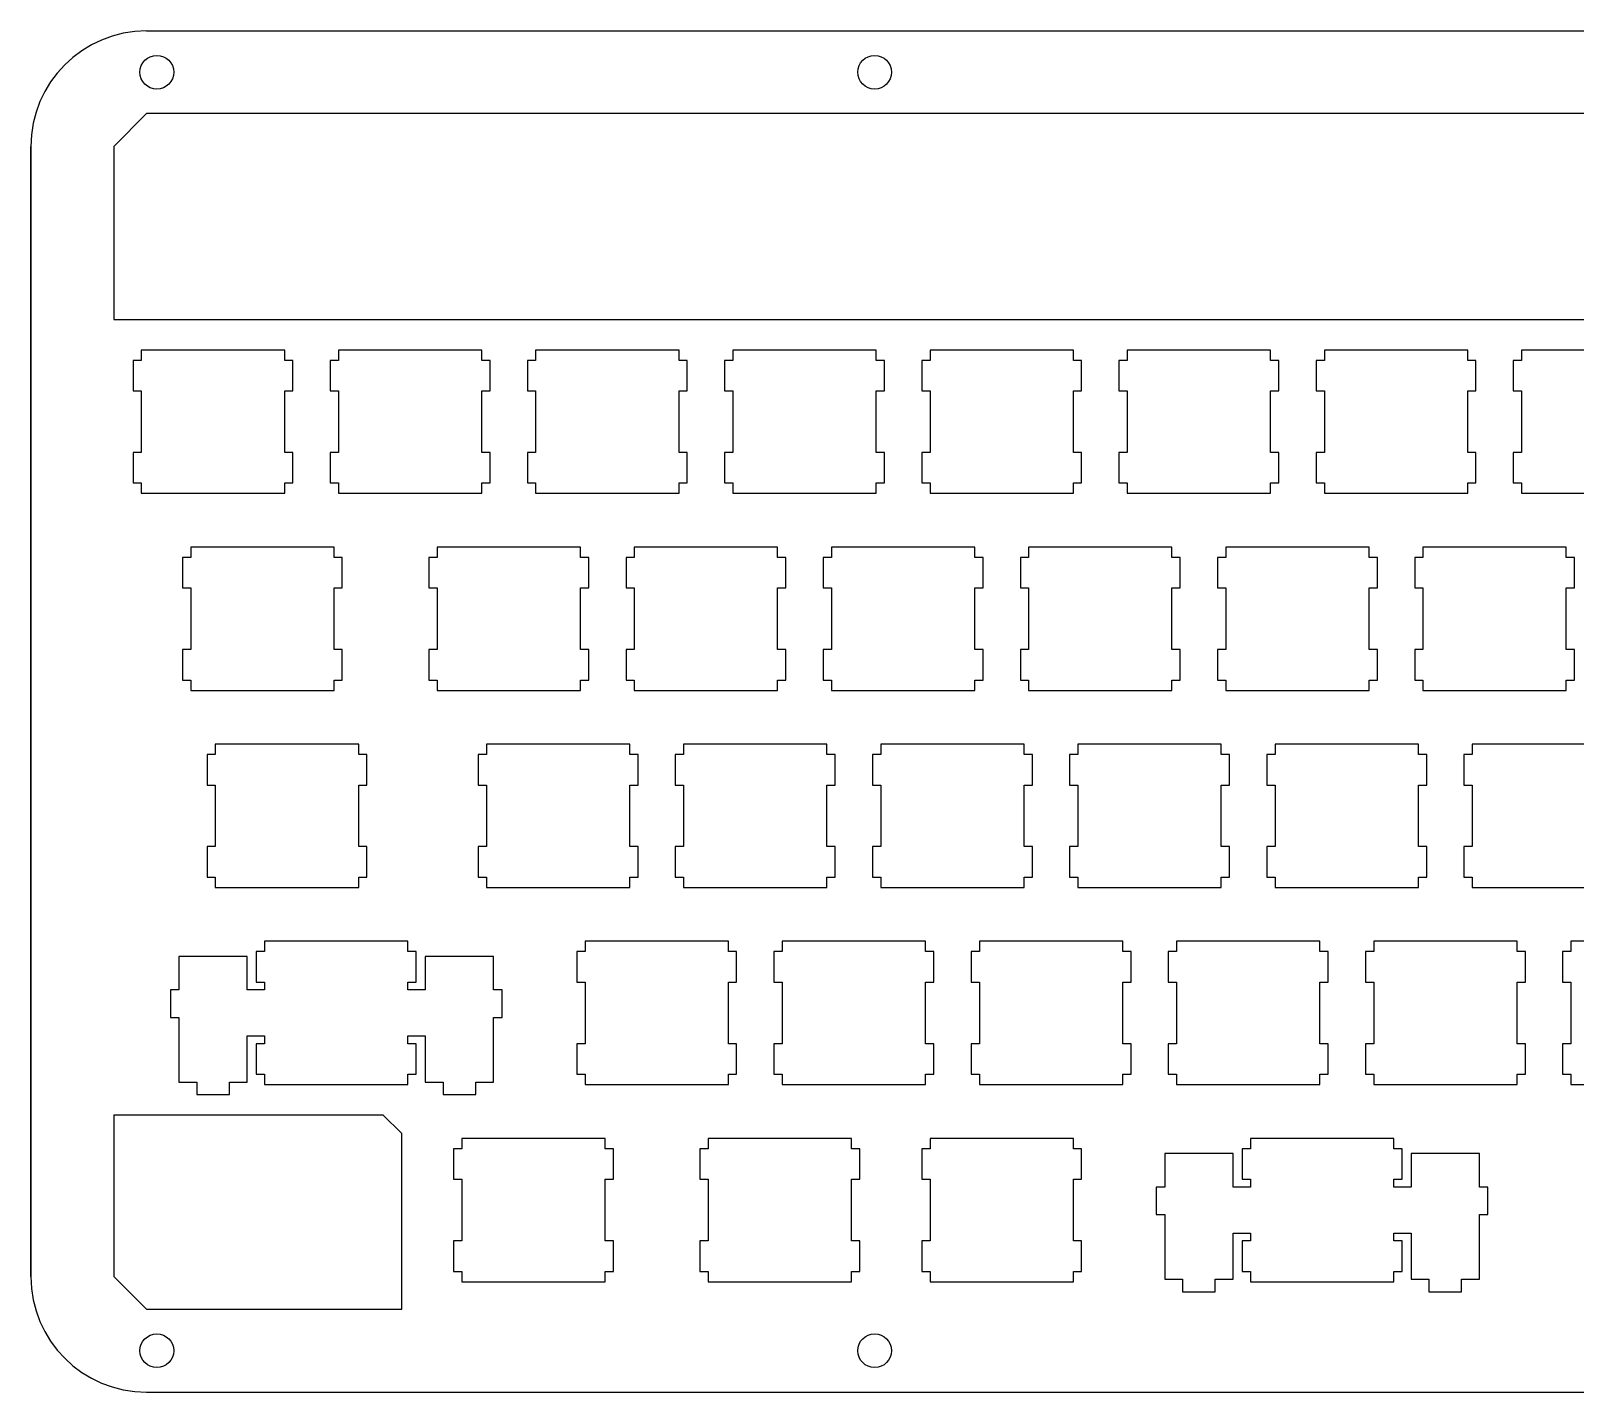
# Model space of a CAD drawing. Header units: millimetres. Extents: x 36 to 338, y -346 to -215.
# Drawn here: x 36.4 to 185.6, y -346.5 to -214.9 of the extents above; entities that cross this region are included whole.
import ezdxf

# ---------------------------------------------------------------- set-up
doc = ezdxf.new("R2010")
doc.units = ezdxf.units.MM
doc.header["$MEASUREMENT"] = 0

msp = doc.modelspace()

# ---------------------------------------------------------------- linework, layer by layer
at = {"linetype": 'Continuous'}
for p, q in [((47.62, -214.89), (203.28, -214.89)), ((47.62, -222.89), (44.45, -226.07)), ((203.28, -222.89), (47.62, -222.89)), ((36.45, -226.07), (36.45, -335.29)), ((36.45, -335.29), (36.45, -226.07)), ((44.45, -242.8), (330.2, -242.8)), ((44.45, -242.8), (330.2, -242.8)), ((44.45, -319.67), (70.45, -319.67)), ((72.3, -321.46), (70.45, -319.67)), ((72.3, -338.46), (72.3, -321.46)), ((44.45, -335.29), (47.62, -338.46)), ((47.62, -346.46), (327.02, -346.46))]:
    msp.add_line(p, q, dxfattribs=at)
for p, q in [((44.45, -226.07), (44.45, -242.8)), ((44.45, -319.67), (44.45, -335.29)), ((47.62, -338.46), (72.3, -338.46))]:
    msp.add_line(p, q)
at = {"color": 0}
for p, q in [((47.12, -245.74), (47.12, -246.74)), ((60.97, -245.74), (47.12, -245.74)), ((60.97, -246.74), (60.97, -245.74)), ((66.17, -245.74), (66.17, -246.74)), ((80.02, -245.74), (66.17, -245.74)), ((80.02, -246.74), (80.02, -245.74)), ((85.22, -245.74), (85.22, -246.74)), ((99.07, -245.74), (85.22, -245.74)), ((99.07, -246.74), (99.07, -245.74)), ((104.27, -245.74), (104.27, -246.74)), ((118.12, -245.74), (104.27, -245.74)), ((118.12, -246.74), (118.12, -245.74)), ((123.32, -245.74), (123.32, -246.74)), ((137.17, -245.74), (123.32, -245.74)), ((137.17, -246.74), (137.17, -245.74)), ((142.37, -245.74), (142.37, -246.74)), ((156.22, -245.74), (142.37, -245.74)), ((156.22, -246.74), (156.22, -245.74)), ((161.42, -245.74), (161.42, -246.74)), ((175.27, -245.74), (161.42, -245.74)), ((175.27, -246.74), (175.27, -245.74)), ((180.47, -245.74), (180.47, -246.74)), ((194.32, -245.74), (180.47, -245.74)), ((47.12, -246.74), (46.33, -246.74)), ((46.33, -246.74), (46.33, -249.69)), ((61.77, -246.74), (60.97, -246.74)), ((61.77, -249.69), (61.77, -246.74)), ((66.17, -246.74), (65.38, -246.74)), ((65.38, -246.74), (65.38, -249.69)), ((80.82, -246.74), (80.02, -246.74)), ((80.82, -249.69), (80.82, -246.74)), ((85.22, -246.74), (84.43, -246.74)), ((84.43, -246.74), (84.43, -249.69)), ((99.87, -246.74), (99.07, -246.74)), ((99.87, -249.69), (99.87, -246.74)), ((104.27, -246.74), (103.48, -246.74)), ((103.48, -246.74), (103.48, -249.69)), ((118.92, -246.74), (118.12, -246.74)), ((118.92, -249.69), (118.92, -246.74)), ((123.32, -246.74), (122.53, -246.74)), ((122.53, -246.74), (122.53, -249.69)), ((137.97, -246.74), (137.17, -246.74)), ((137.97, -249.69), (137.97, -246.74)), ((142.37, -246.74), (141.57, -246.74)), ((141.57, -246.74), (141.57, -249.69)), ((157.02, -246.74), (156.22, -246.74)), ((157.02, -249.69), (157.02, -246.74)), ((161.42, -246.74), (160.62, -246.74)), ((160.62, -246.74), (160.62, -249.69)), ((176.07, -246.74), (175.27, -246.74)), ((176.07, -249.69), (176.07, -246.74)), ((180.47, -246.74), (179.67, -246.74)), ((179.67, -246.74), (179.67, -249.69)), ((46.33, -249.69), (47.12, -249.69)), ((47.12, -249.69), (47.12, -255.64)), ((60.97, -255.64), (60.97, -249.69)), ((60.97, -249.69), (61.77, -249.69)), ((65.38, -249.69), (66.17, -249.69)), ((66.17, -249.69), (66.17, -255.64)), ((80.02, -255.64), (80.02, -249.69)), ((80.02, -249.69), (80.82, -249.69)), ((84.43, -249.69), (85.22, -249.69)), ((85.22, -249.69), (85.22, -255.64)), ((99.07, -255.64), (99.07, -249.69)), ((99.07, -249.69), (99.87, -249.69)), ((103.48, -249.69), (104.27, -249.69)), ((104.27, -249.69), (104.27, -255.64)), ((118.12, -255.64), (118.12, -249.69)), ((118.12, -249.69), (118.92, -249.69)), ((122.53, -249.69), (123.32, -249.69)), ((123.32, -249.69), (123.32, -255.64)), ((137.17, -255.64), (137.17, -249.69)), ((137.17, -249.69), (137.97, -249.69)), ((141.57, -249.69), (142.37, -249.69)), ((142.37, -249.69), (142.37, -255.64)), ((156.22, -255.64), (156.22, -249.69)), ((156.22, -249.69), (157.02, -249.69)), ((160.62, -249.69), (161.42, -249.69)), ((161.42, -249.69), (161.42, -255.64)), ((175.27, -255.64), (175.27, -249.69)), ((175.27, -249.69), (176.07, -249.69)), ((179.67, -249.69), (180.47, -249.69)), ((180.47, -249.69), (180.47, -255.64)), ((47.12, -255.64), (46.33, -255.64)), ((46.33, -255.64), (46.33, -258.59)), ((61.77, -255.64), (60.97, -255.64)), ((61.77, -258.59), (61.77, -255.64)), ((66.17, -255.64), (65.38, -255.64)), ((65.38, -255.64), (65.38, -258.59)), ((80.82, -255.64), (80.02, -255.64)), ((80.82, -258.59), (80.82, -255.64)), ((85.22, -255.64), (84.43, -255.64)), ((84.43, -255.64), (84.43, -258.59)), ((99.87, -255.64), (99.07, -255.64)), ((99.87, -258.59), (99.87, -255.64)), ((104.27, -255.64), (103.48, -255.64)), ((103.48, -255.64), (103.48, -258.59)), ((118.92, -255.64), (118.12, -255.64)), ((118.92, -258.59), (118.92, -255.64)), ((123.32, -255.64), (122.53, -255.64)), ((122.53, -255.64), (122.53, -258.59)), ((137.97, -255.64), (137.17, -255.64)), ((137.97, -258.59), (137.97, -255.64)), ((142.37, -255.64), (141.57, -255.64)), ((141.57, -255.64), (141.57, -258.59)), ((157.02, -255.64), (156.22, -255.64)), ((157.02, -258.59), (157.02, -255.64)), ((161.42, -255.64), (160.62, -255.64)), ((160.62, -255.64), (160.62, -258.59)), ((176.07, -255.64), (175.27, -255.64)), ((176.07, -258.59), (176.07, -255.64)), ((180.47, -255.64), (179.67, -255.64)), ((179.67, -255.64), (179.67, -258.59)), ((46.33, -258.59), (47.12, -258.59)), ((47.12, -258.59), (47.12, -259.59)), ((47.12, -259.59), (60.97, -259.59)), ((60.97, -259.59), (60.97, -258.59)), ((60.97, -258.59), (61.77, -258.59)), ((65.38, -258.59), (66.17, -258.59)), ((66.17, -258.59), (66.17, -259.59)), ((66.17, -259.59), (80.02, -259.59)), ((80.02, -259.59), (80.02, -258.59)), ((80.02, -258.59), (80.82, -258.59)), ((84.43, -258.59), (85.22, -258.59)), ((85.22, -258.59), (85.22, -259.59)), ((85.22, -259.59), (99.07, -259.59)), ((99.07, -259.59), (99.07, -258.59)), ((99.07, -258.59), (99.87, -258.59)), ((103.48, -258.59), (104.27, -258.59)), ((104.27, -258.59), (104.27, -259.59)), ((104.27, -259.59), (118.12, -259.59)), ((118.12, -259.59), (118.12, -258.59)), ((118.12, -258.59), (118.92, -258.59)), ((122.53, -258.59), (123.32, -258.59)), ((123.32, -258.59), (123.32, -259.59)), ((123.32, -259.59), (137.17, -259.59)), ((137.17, -259.59), (137.17, -258.59)), ((137.17, -258.59), (137.97, -258.59)), ((141.57, -258.59), (142.37, -258.59)), ((142.37, -258.59), (142.37, -259.59)), ((142.37, -259.59), (156.22, -259.59)), ((156.22, -259.59), (156.22, -258.59)), ((156.22, -258.59), (157.02, -258.59)), ((160.62, -258.59), (161.42, -258.59)), ((161.42, -258.59), (161.42, -259.59)), ((161.42, -259.59), (175.27, -259.59)), ((175.27, -259.59), (175.27, -258.59)), ((175.27, -258.59), (176.07, -258.59)), ((179.67, -258.59), (180.47, -258.59)), ((180.47, -258.59), (180.47, -259.59)), ((180.47, -259.59), (194.32, -259.59)), ((51.89, -264.79), (51.89, -265.79)), ((65.74, -264.79), (51.89, -264.79)), ((65.74, -265.79), (65.74, -264.79)), ((75.7, -264.79), (75.7, -265.79)), ((89.55, -264.79), (75.7, -264.79)), ((89.55, -265.79), (89.55, -264.79)), ((94.75, -264.79), (94.75, -265.79)), ((108.6, -264.79), (94.75, -264.79)), ((108.6, -265.79), (108.6, -264.79)), ((113.8, -264.79), (113.8, -265.79)), ((127.65, -264.79), (113.8, -264.79)), ((127.65, -265.79), (127.65, -264.79)), ((132.85, -264.79), (132.85, -265.79)), ((146.7, -264.79), (132.85, -264.79)), ((146.7, -265.79), (146.7, -264.79)), ((151.9, -264.79), (151.9, -265.79)), ((165.75, -264.79), (151.9, -264.79)), ((165.75, -265.79), (165.75, -264.79)), ((170.95, -264.79), (170.95, -265.79)), ((184.8, -264.79), (170.95, -264.79)), ((184.8, -265.79), (184.8, -264.79)), ((51.89, -265.79), (51.09, -265.79)), ((51.09, -265.79), (51.09, -268.74)), ((66.54, -265.79), (65.74, -265.79)), ((66.54, -268.74), (66.54, -265.79)), ((75.7, -265.79), (74.9, -265.79)), ((74.9, -265.79), (74.9, -268.74)), ((90.35, -265.79), (89.55, -265.79)), ((90.35, -268.74), (90.35, -265.79)), ((94.75, -265.79), (93.95, -265.79)), ((93.95, -265.79), (93.95, -268.74)), ((109.4, -265.79), (108.6, -265.79)), ((109.4, -268.74), (109.4, -265.79)), ((113.8, -265.79), (113, -265.79)), ((113, -265.79), (113, -268.74)), ((128.45, -265.79), (127.65, -265.79)), ((128.45, -268.74), (128.45, -265.79)), ((132.85, -265.79), (132.05, -265.79)), ((132.05, -265.79), (132.05, -268.74)), ((147.5, -265.79), (146.7, -265.79)), ((147.5, -268.74), (147.5, -265.79)), ((151.9, -265.79), (151.1, -265.79)), ((151.1, -265.79), (151.1, -268.74)), ((166.55, -265.79), (165.75, -265.79)), ((166.55, -268.74), (166.55, -265.79)), ((170.95, -265.79), (170.15, -265.79)), ((170.15, -265.79), (170.15, -268.74)), ((185.6, -265.79), (184.8, -265.79)), ((185.6, -268.74), (185.6, -265.79)), ((51.09, -268.74), (51.89, -268.74)), ((51.89, -268.74), (51.89, -274.69)), ((65.74, -274.69), (65.74, -268.74)), ((65.74, -268.74), (66.54, -268.74)), ((74.9, -268.74), (75.7, -268.74)), ((75.7, -268.74), (75.7, -274.69)), ((89.55, -274.69), (89.55, -268.74)), ((89.55, -268.74), (90.35, -268.74)), ((93.95, -268.74), (94.75, -268.74)), ((94.75, -268.74), (94.75, -274.69)), ((108.6, -274.69), (108.6, -268.74)), ((108.6, -268.74), (109.4, -268.74)), ((113, -268.74), (113.8, -268.74)), ((113.8, -268.74), (113.8, -274.69)), ((127.65, -274.69), (127.65, -268.74)), ((127.65, -268.74), (128.45, -268.74)), ((132.05, -268.74), (132.85, -268.74)), ((132.85, -268.74), (132.85, -274.69)), ((146.7, -274.69), (146.7, -268.74)), ((146.7, -268.74), (147.5, -268.74)), ((151.1, -268.74), (151.9, -268.74)), ((151.9, -268.74), (151.9, -274.69)), ((165.75, -274.69), (165.75, -268.74)), ((165.75, -268.74), (166.55, -268.74)), ((170.15, -268.74), (170.95, -268.74)), ((170.95, -268.74), (170.95, -274.69)), ((184.8, -274.69), (184.8, -268.74)), ((184.8, -268.74), (185.6, -268.74)), ((51.89, -274.69), (51.09, -274.69)), ((51.09, -274.69), (51.09, -277.64)), ((66.54, -274.69), (65.74, -274.69)), ((66.54, -277.64), (66.54, -274.69)), ((75.7, -274.69), (74.9, -274.69)), ((74.9, -274.69), (74.9, -277.64)), ((90.35, -274.69), (89.55, -274.69)), ((90.35, -277.64), (90.35, -274.69)), ((94.75, -274.69), (93.95, -274.69)), ((93.95, -274.69), (93.95, -277.64)), ((109.4, -274.69), (108.6, -274.69)), ((109.4, -277.64), (109.4, -274.69)), ((113.8, -274.69), (113, -274.69)), ((113, -274.69), (113, -277.64)), ((128.45, -274.69), (127.65, -274.69)), ((128.45, -277.64), (128.45, -274.69)), ((132.85, -274.69), (132.05, -274.69)), ((132.05, -274.69), (132.05, -277.64)), ((147.5, -274.69), (146.7, -274.69)), ((147.5, -277.64), (147.5, -274.69)), ((151.9, -274.69), (151.1, -274.69)), ((151.1, -274.69), (151.1, -277.64)), ((166.55, -274.69), (165.75, -274.69)), ((166.55, -277.64), (166.55, -274.69)), ((170.95, -274.69), (170.15, -274.69)), ((170.15, -274.69), (170.15, -277.64)), ((185.6, -274.69), (184.8, -274.69)), ((185.6, -277.64), (185.6, -274.69)), ((51.09, -277.64), (51.89, -277.64)), ((51.89, -277.64), (51.89, -278.64)), ((51.89, -278.64), (65.74, -278.64)), ((65.74, -278.64), (65.74, -277.64)), ((65.74, -277.64), (66.54, -277.64)), ((74.9, -277.64), (75.7, -277.64)), ((75.7, -277.64), (75.7, -278.64)), ((75.7, -278.64), (89.55, -278.64)), ((89.55, -278.64), (89.55, -277.64)), ((89.55, -277.64), (90.35, -277.64)), ((93.95, -277.64), (94.75, -277.64)), ((94.75, -277.64), (94.75, -278.64)), ((94.75, -278.64), (108.6, -278.64)), ((108.6, -278.64), (108.6, -277.64)), ((108.6, -277.64), (109.4, -277.64)), ((113, -277.64), (113.8, -277.64)), ((113.8, -277.64), (113.8, -278.64)), ((113.8, -278.64), (127.65, -278.64)), ((127.65, -278.64), (127.65, -277.64)), ((127.65, -277.64), (128.45, -277.64)), ((132.05, -277.64), (132.85, -277.64)), ((132.85, -277.64), (132.85, -278.64)), ((132.85, -278.64), (146.7, -278.64)), ((146.7, -278.64), (146.7, -277.64)), ((146.7, -277.64), (147.5, -277.64)), ((151.1, -277.64), (151.9, -277.64)), ((151.9, -277.64), (151.9, -278.64)), ((151.9, -278.64), (165.75, -278.64)), ((165.75, -278.64), (165.75, -277.64)), ((165.75, -277.64), (166.55, -277.64)), ((170.15, -277.64), (170.95, -277.64)), ((170.95, -277.64), (170.95, -278.64)), ((170.95, -278.64), (184.8, -278.64)), ((184.8, -278.64), (184.8, -277.64)), ((184.8, -277.64), (185.6, -277.64)), ((54.27, -284.84), (53.47, -284.84)), ((53.47, -284.84), (53.47, -287.79)), ((54.27, -283.84), (54.27, -284.84)), ((68.12, -283.84), (54.27, -283.84)), ((68.12, -284.84), (68.12, -283.84)), ((68.92, -284.84), (68.12, -284.84)), ((68.92, -287.79), (68.92, -284.84)), ((80.46, -284.84), (79.66, -284.84)), ((79.66, -284.84), (79.66, -287.79)), ((80.46, -283.84), (80.46, -284.84)), ((94.31, -283.84), (80.46, -283.84)), ((94.31, -284.84), (94.31, -283.84)), ((95.11, -284.84), (94.31, -284.84)), ((95.11, -287.79), (95.11, -284.84)), ((99.51, -284.84), (98.71, -284.84)), ((98.71, -284.84), (98.71, -287.79)), ((99.51, -283.84), (99.51, -284.84)), ((113.36, -283.84), (99.51, -283.84)), ((113.36, -284.84), (113.36, -283.84)), ((114.16, -284.84), (113.36, -284.84)), ((114.16, -287.79), (114.16, -284.84)), ((118.56, -284.84), (117.76, -284.84)), ((117.76, -284.84), (117.76, -287.79)), ((118.56, -283.84), (118.56, -284.84)), ((132.41, -283.84), (118.56, -283.84)), ((132.41, -284.84), (132.41, -283.84)), ((133.21, -284.84), (132.41, -284.84)), ((133.21, -287.79), (133.21, -284.84)), ((137.61, -284.84), (136.81, -284.84)), ((136.81, -284.84), (136.81, -287.79)), ((137.61, -283.84), (137.61, -284.84)), ((151.46, -283.84), (137.61, -283.84)), ((151.46, -284.84), (151.46, -283.84)), ((152.26, -284.84), (151.46, -284.84)), ((152.26, -287.79), (152.26, -284.84)), ((156.66, -284.84), (155.86, -284.84)), ((155.86, -284.84), (155.86, -287.79)), ((156.66, -283.84), (156.66, -284.84)), ((170.51, -283.84), (156.66, -283.84)), ((170.51, -284.84), (170.51, -283.84)), ((171.31, -284.84), (170.51, -284.84)), ((171.31, -287.79), (171.31, -284.84)), ((175.71, -284.84), (174.91, -284.84)), ((174.91, -284.84), (174.91, -287.79)), ((175.71, -283.84), (175.71, -284.84)), ((189.56, -283.84), (175.71, -283.84)), ((53.47, -287.79), (54.27, -287.79)), ((54.27, -287.79), (54.27, -293.74)), ((68.12, -293.74), (68.12, -287.79)), ((68.12, -287.79), (68.92, -287.79)), ((79.66, -287.79), (80.46, -287.79)), ((80.46, -287.79), (80.46, -293.74)), ((94.31, -293.74), (94.31, -287.79)), ((94.31, -287.79), (95.11, -287.79)), ((98.71, -287.79), (99.51, -287.79)), ((99.51, -287.79), (99.51, -293.74)), ((113.36, -293.74), (113.36, -287.79)), ((113.36, -287.79), (114.16, -287.79)), ((117.76, -287.79), (118.56, -287.79)), ((118.56, -287.79), (118.56, -293.74)), ((132.41, -293.74), (132.41, -287.79)), ((132.41, -287.79), (133.21, -287.79)), ((136.81, -287.79), (137.61, -287.79)), ((137.61, -287.79), (137.61, -293.74)), ((151.46, -293.74), (151.46, -287.79)), ((151.46, -287.79), (152.26, -287.79)), ((155.86, -287.79), (156.66, -287.79)), ((156.66, -287.79), (156.66, -293.74)), ((170.51, -293.74), (170.51, -287.79)), ((170.51, -287.79), (171.31, -287.79)), ((174.91, -287.79), (175.71, -287.79)), ((175.71, -287.79), (175.71, -293.74)), ((54.27, -293.74), (53.47, -293.74)), ((53.47, -293.74), (53.47, -296.69)), ((68.92, -293.74), (68.12, -293.74)), ((68.92, -296.69), (68.92, -293.74)), ((80.46, -293.74), (79.66, -293.74)), ((79.66, -293.74), (79.66, -296.69)), ((95.11, -293.74), (94.31, -293.74)), ((95.11, -296.69), (95.11, -293.74)), ((99.51, -293.74), (98.71, -293.74)), ((98.71, -293.74), (98.71, -296.69)), ((114.16, -293.74), (113.36, -293.74)), ((114.16, -296.69), (114.16, -293.74)), ((118.56, -293.74), (117.76, -293.74)), ((117.76, -293.74), (117.76, -296.69)), ((133.21, -293.74), (132.41, -293.74)), ((133.21, -296.69), (133.21, -293.74)), ((137.61, -293.74), (136.81, -293.74)), ((136.81, -293.74), (136.81, -296.69)), ((152.26, -293.74), (151.46, -293.74)), ((152.26, -296.69), (152.26, -293.74)), ((156.66, -293.74), (155.86, -293.74)), ((155.86, -293.74), (155.86, -296.69)), ((171.31, -293.74), (170.51, -293.74)), ((171.31, -296.69), (171.31, -293.74)), ((175.71, -293.74), (174.91, -293.74)), ((174.91, -293.74), (174.91, -296.69)), ((53.47, -296.69), (54.27, -296.69)), ((54.27, -296.69), (54.27, -297.69)), ((68.12, -297.69), (68.12, -296.69)), ((68.12, -296.69), (68.92, -296.69)), ((79.66, -296.69), (80.46, -296.69)), ((80.46, -296.69), (80.46, -297.69)), ((94.31, -297.69), (94.31, -296.69)), ((94.31, -296.69), (95.11, -296.69)), ((98.71, -296.69), (99.51, -296.69)), ((99.51, -296.69), (99.51, -297.69)), ((113.36, -297.69), (113.36, -296.69)), ((113.36, -296.69), (114.16, -296.69)), ((117.76, -296.69), (118.56, -296.69)), ((118.56, -296.69), (118.56, -297.69)), ((132.41, -297.69), (132.41, -296.69)), ((132.41, -296.69), (133.21, -296.69)), ((136.81, -296.69), (137.61, -296.69)), ((137.61, -296.69), (137.61, -297.69)), ((151.46, -297.69), (151.46, -296.69)), ((151.46, -296.69), (152.26, -296.69)), ((155.86, -296.69), (156.66, -296.69)), ((156.66, -296.69), (156.66, -297.69)), ((170.51, -297.69), (170.51, -296.69)), ((170.51, -296.69), (171.31, -296.69)), ((174.91, -296.69), (175.71, -296.69)), ((175.71, -296.69), (175.71, -297.69)), ((54.27, -297.69), (68.12, -297.69)), ((80.46, -297.69), (94.31, -297.69)), ((99.51, -297.69), (113.36, -297.69)), ((118.56, -297.69), (132.41, -297.69)), ((137.61, -297.69), (151.46, -297.69)), ((156.66, -297.69), (170.51, -297.69)), ((175.71, -297.69), (189.56, -297.69)), ((57.35, -304.36), (50.76, -304.36)), ((50.76, -304.36), (50.76, -307.59)), ((57.35, -307.59), (57.35, -304.36)), ((59.03, -303.89), (58.23, -303.89)), ((58.23, -303.89), (58.23, -306.84)), ((59.03, -302.89), (59.03, -303.89)), ((72.88, -302.89), (59.03, -302.89)), ((72.88, -303.89), (72.88, -302.89)), ((73.68, -303.89), (72.88, -303.89)), ((73.68, -306.84), (73.68, -303.89)), ((81.15, -304.36), (74.56, -304.36)), ((74.56, -304.36), (74.56, -307.59)), ((81.15, -307.59), (81.15, -304.36)), ((89.99, -303.89), (89.19, -303.89)), ((89.19, -303.89), (89.19, -306.84)), ((89.99, -302.89), (89.99, -303.89)), ((103.84, -302.89), (89.99, -302.89)), ((103.84, -303.89), (103.84, -302.89)), ((104.64, -303.89), (103.84, -303.89)), ((104.64, -306.84), (104.64, -303.89)), ((109.04, -303.89), (108.24, -303.89)), ((108.24, -303.89), (108.24, -306.84)), ((109.04, -302.89), (109.04, -303.89)), ((122.89, -302.89), (109.04, -302.89)), ((122.89, -303.89), (122.89, -302.89)), ((123.69, -303.89), (122.89, -303.89)), ((123.69, -306.84), (123.69, -303.89)), ((128.09, -303.89), (127.29, -303.89)), ((127.29, -303.89), (127.29, -306.84)), ((128.09, -302.89), (128.09, -303.89)), ((141.94, -302.89), (128.09, -302.89)), ((141.94, -303.89), (141.94, -302.89)), ((142.74, -303.89), (141.94, -303.89)), ((142.74, -306.84), (142.74, -303.89)), ((147.14, -303.89), (146.34, -303.89)), ((146.34, -303.89), (146.34, -306.84)), ((147.14, -302.89), (147.14, -303.89)), ((160.99, -302.89), (147.14, -302.89)), ((160.99, -303.89), (160.99, -302.89)), ((161.78, -303.89), (160.99, -303.89)), ((161.78, -306.84), (161.78, -303.89)), ((166.19, -303.89), (165.39, -303.89)), ((165.39, -303.89), (165.39, -306.84)), ((166.19, -302.89), (166.19, -303.89)), ((180.04, -302.89), (166.19, -302.89)), ((180.04, -303.89), (180.04, -302.89)), ((180.84, -303.89), (180.04, -303.89)), ((180.84, -306.84), (180.84, -303.89)), ((185.24, -303.89), (184.44, -303.89)), ((184.44, -303.89), (184.44, -306.84)), ((185.24, -302.89), (185.24, -303.89)), ((199.09, -302.89), (185.24, -302.89)), ((58.23, -306.84), (59.03, -306.84)), ((59.03, -306.84), (59.03, -307.59)), ((72.88, -307.59), (72.88, -306.84)), ((72.88, -306.84), (73.68, -306.84)), ((89.19, -306.84), (89.99, -306.84)), ((89.99, -306.84), (89.99, -312.79)), ((103.84, -312.79), (103.84, -306.84)), ((103.84, -306.84), (104.64, -306.84)), ((108.24, -306.84), (109.04, -306.84)), ((109.04, -306.84), (109.04, -312.79)), ((122.89, -312.79), (122.89, -306.84)), ((122.89, -306.84), (123.69, -306.84)), ((127.29, -306.84), (128.09, -306.84)), ((128.09, -306.84), (128.09, -312.79)), ((141.94, -312.79), (141.94, -306.84)), ((141.94, -306.84), (142.74, -306.84)), ((146.34, -306.84), (147.14, -306.84)), ((147.14, -306.84), (147.14, -312.79)), ((160.99, -312.79), (160.99, -306.84)), ((160.99, -306.84), (161.78, -306.84)), ((165.39, -306.84), (166.19, -306.84)), ((166.19, -306.84), (166.19, -312.79)), ((180.04, -312.79), (180.04, -306.84)), ((180.04, -306.84), (180.84, -306.84)), ((184.44, -306.84), (185.24, -306.84)), ((185.24, -306.84), (185.24, -312.79)), ((50.76, -307.59), (49.93, -307.59)), ((49.93, -307.59), (49.93, -310.24)), ((59.03, -307.59), (57.35, -307.59)), ((74.56, -307.59), (72.88, -307.59)), ((81.98, -307.59), (81.15, -307.59)), ((81.98, -310.24), (81.98, -307.59)), ((49.93, -310.24), (50.76, -310.24)), ((50.76, -310.24), (50.76, -316.51)), ((81.15, -316.51), (81.15, -310.24)), ((81.15, -310.24), (81.98, -310.24)), ((57.35, -316.51), (57.35, -312.04)), ((57.35, -312.04), (59.03, -312.04)), ((59.03, -312.79), (58.23, -312.79)), ((58.23, -312.79), (58.23, -315.74)), ((59.03, -312.04), (59.03, -312.79)), ((72.88, -312.79), (72.88, -312.04)), ((72.88, -312.04), (74.56, -312.04)), ((73.68, -312.79), (72.88, -312.79)), ((73.68, -315.74), (73.68, -312.79)), ((74.56, -312.04), (74.56, -316.51)), ((89.99, -312.79), (89.19, -312.79)), ((89.19, -312.79), (89.19, -315.74)), ((104.64, -312.79), (103.84, -312.79)), ((104.64, -315.74), (104.64, -312.79)), ((109.04, -312.79), (108.24, -312.79)), ((108.24, -312.79), (108.24, -315.74)), ((123.69, -312.79), (122.89, -312.79)), ((123.69, -315.74), (123.69, -312.79)), ((128.09, -312.79), (127.29, -312.79)), ((127.29, -312.79), (127.29, -315.74)), ((142.74, -312.79), (141.94, -312.79)), ((142.74, -315.74), (142.74, -312.79)), ((147.14, -312.79), (146.34, -312.79)), ((146.34, -312.79), (146.34, -315.74)), ((161.78, -312.79), (160.99, -312.79)), ((161.78, -315.74), (161.78, -312.79)), ((166.19, -312.79), (165.39, -312.79)), ((165.39, -312.79), (165.39, -315.74)), ((180.84, -312.79), (180.04, -312.79)), ((180.84, -315.74), (180.84, -312.79)), ((185.24, -312.79), (184.44, -312.79)), ((184.44, -312.79), (184.44, -315.74)), ((58.23, -315.74), (59.03, -315.74)), ((59.03, -315.74), (59.03, -316.74)), ((72.88, -316.74), (72.88, -315.74)), ((72.88, -315.74), (73.68, -315.74)), ((89.19, -315.74), (89.99, -315.74)), ((89.99, -315.74), (89.99, -316.74)), ((103.84, -316.74), (103.84, -315.74)), ((103.84, -315.74), (104.64, -315.74)), ((108.24, -315.74), (109.04, -315.74)), ((109.04, -315.74), (109.04, -316.74)), ((122.89, -316.74), (122.89, -315.74)), ((122.89, -315.74), (123.69, -315.74)), ((127.29, -315.74), (128.09, -315.74)), ((128.09, -315.74), (128.09, -316.74)), ((141.94, -316.74), (141.94, -315.74)), ((141.94, -315.74), (142.74, -315.74)), ((146.34, -315.74), (147.14, -315.74)), ((147.14, -315.74), (147.14, -316.74)), ((160.99, -316.74), (160.99, -315.74)), ((160.99, -315.74), (161.78, -315.74)), ((165.39, -315.74), (166.19, -315.74)), ((166.19, -315.74), (166.19, -316.74)), ((180.04, -316.74), (180.04, -315.74)), ((180.04, -315.74), (180.84, -315.74)), ((184.44, -315.74), (185.24, -315.74)), ((185.24, -315.74), (185.24, -316.74)), ((50.76, -316.51), (52.48, -316.51)), ((52.48, -316.51), (52.48, -317.71)), ((52.48, -317.71), (55.63, -317.71)), ((55.63, -317.71), (55.63, -316.51)), ((55.63, -316.51), (57.35, -316.51)), ((59.03, -316.74), (72.88, -316.74)), ((74.56, -316.51), (76.28, -316.51)), ((76.28, -316.51), (76.28, -317.71)), ((76.28, -317.71), (79.43, -317.71)), ((79.43, -317.71), (79.43, -316.51)), ((79.43, -316.51), (81.15, -316.51)), ((89.99, -316.74), (103.84, -316.74)), ((109.04, -316.74), (122.89, -316.74)), ((128.09, -316.74), (141.94, -316.74)), ((147.14, -316.74), (160.99, -316.74)), ((166.19, -316.74), (180.04, -316.74)), ((185.24, -316.74), (199.09, -316.74)), ((78.08, -321.94), (78.08, -322.94)), ((91.93, -321.94), (78.08, -321.94)), ((91.93, -322.94), (91.93, -321.94)), ((101.89, -321.94), (101.89, -322.94)), ((115.74, -321.94), (101.89, -321.94)), ((115.74, -322.94), (115.74, -321.94)), ((123.32, -321.94), (123.32, -322.94)), ((137.17, -321.94), (123.32, -321.94)), ((137.17, -322.94), (137.17, -321.94)), ((154.28, -321.94), (154.28, -322.94)), ((168.13, -321.94), (154.28, -321.94)), ((168.13, -322.94), (168.13, -321.94)), ((78.08, -322.94), (77.28, -322.94)), ((77.28, -322.94), (77.28, -325.89)), ((92.73, -322.94), (91.93, -322.94)), ((92.73, -325.89), (92.73, -322.94)), ((101.89, -322.94), (101.09, -322.94)), ((101.09, -322.94), (101.09, -325.89)), ((116.54, -322.94), (115.74, -322.94)), ((116.54, -325.89), (116.54, -322.94)), ((123.32, -322.94), (122.53, -322.94)), ((122.53, -322.94), (122.53, -325.89)), ((137.97, -322.94), (137.17, -322.94)), ((137.97, -325.89), (137.97, -322.94)), ((152.6, -323.41), (146, -323.41)), ((146, -323.41), (146, -326.64)), ((152.6, -326.64), (152.6, -323.41)), ((154.28, -322.94), (153.48, -322.94)), ((153.48, -322.94), (153.48, -325.89)), ((168.93, -322.94), (168.13, -322.94)), ((168.93, -325.89), (168.93, -322.94)), ((176.4, -323.41), (169.81, -323.41)), ((169.81, -323.41), (169.81, -326.64)), ((176.4, -326.64), (176.4, -323.41)), ((77.28, -325.89), (78.08, -325.89)), ((78.08, -325.89), (78.08, -331.84)), ((91.93, -331.84), (91.93, -325.89)), ((91.93, -325.89), (92.73, -325.89)), ((101.09, -325.89), (101.89, -325.89)), ((101.89, -325.89), (101.89, -331.84)), ((115.74, -331.84), (115.74, -325.89)), ((115.74, -325.89), (116.54, -325.89)), ((122.53, -325.89), (123.32, -325.89)), ((123.32, -325.89), (123.32, -331.84)), ((137.17, -331.84), (137.17, -325.89)), ((137.17, -325.89), (137.97, -325.89)), ((146, -326.64), (145.18, -326.64)), ((145.18, -326.64), (145.18, -329.29)), ((154.28, -326.64), (152.6, -326.64)), ((153.48, -325.89), (154.28, -325.89)), ((154.28, -325.89), (154.28, -326.64)), ((168.13, -326.64), (168.13, -325.89)), ((168.13, -325.89), (168.93, -325.89)), ((169.81, -326.64), (168.13, -326.64)), ((177.23, -326.64), (176.4, -326.64)), ((177.23, -329.29), (177.23, -326.64)), ((145.18, -329.29), (146, -329.29)), ((146, -329.29), (146, -335.56)), ((176.4, -335.56), (176.4, -329.29)), ((176.4, -329.29), (177.23, -329.29)), ((152.6, -335.56), (152.6, -331.09)), ((152.6, -331.09), (154.28, -331.09)), ((154.28, -331.09), (154.28, -331.84)), ((168.13, -331.84), (168.13, -331.09)), ((168.13, -331.09), (169.81, -331.09)), ((169.81, -331.09), (169.81, -335.56)), ((78.08, -331.84), (77.28, -331.84)), ((77.28, -331.84), (77.28, -334.79)), ((92.73, -331.84), (91.93, -331.84)), ((92.73, -334.79), (92.73, -331.84)), ((101.89, -331.84), (101.09, -331.84)), ((101.09, -331.84), (101.09, -334.79)), ((116.54, -331.84), (115.74, -331.84)), ((116.54, -334.79), (116.54, -331.84)), ((123.32, -331.84), (122.53, -331.84)), ((122.53, -331.84), (122.53, -334.79)), ((137.97, -331.84), (137.17, -331.84)), ((137.97, -334.79), (137.97, -331.84)), ((154.28, -331.84), (153.48, -331.84)), ((153.48, -331.84), (153.48, -334.79)), ((168.93, -331.84), (168.13, -331.84)), ((168.93, -334.79), (168.93, -331.84)), ((77.28, -334.79), (78.08, -334.79)), ((78.08, -334.79), (78.08, -335.79)), ((91.93, -335.79), (91.93, -334.79)), ((91.93, -334.79), (92.73, -334.79)), ((101.09, -334.79), (101.89, -334.79)), ((101.89, -334.79), (101.89, -335.79)), ((115.74, -335.79), (115.74, -334.79)), ((115.74, -334.79), (116.54, -334.79)), ((122.53, -334.79), (123.32, -334.79)), ((123.32, -334.79), (123.32, -335.79)), ((137.17, -335.79), (137.17, -334.79)), ((137.17, -334.79), (137.97, -334.79)), ((146, -335.56), (147.73, -335.56)), ((147.73, -335.56), (147.73, -336.76)), ((150.88, -336.76), (150.88, -335.56)), ((150.88, -335.56), (152.6, -335.56)), ((153.48, -334.79), (154.28, -334.79)), ((154.28, -334.79), (154.28, -335.79)), ((168.13, -335.79), (168.13, -334.79)), ((168.13, -334.79), (168.93, -334.79)), ((169.81, -335.56), (171.53, -335.56)), ((171.53, -335.56), (171.53, -336.76)), ((174.68, -336.76), (174.68, -335.56)), ((174.68, -335.56), (176.4, -335.56)), ((78.08, -335.79), (91.93, -335.79)), ((101.89, -335.79), (115.74, -335.79)), ((123.32, -335.79), (137.17, -335.79)), ((147.73, -336.76), (150.88, -336.76)), ((154.28, -335.79), (168.13, -335.79)), ((171.53, -336.76), (174.68, -336.76))]:
    msp.add_line(p, q, dxfattribs=at)
for centre in [(48.62, -218.89), (117.97, -218.89), (48.62, -342.46), (117.97, -342.46)]:
    msp.add_circle(centre, 1.63)
at = {"linetype": 'Continuous'}
for centre, start, end in [((47.62, -226.07), 90, 180), ((47.62, -335.29), 180, 270)]:
    msp.add_arc(centre, 11.17, start, end, dxfattribs=at)

doc.saveas('drawing.dxf')
